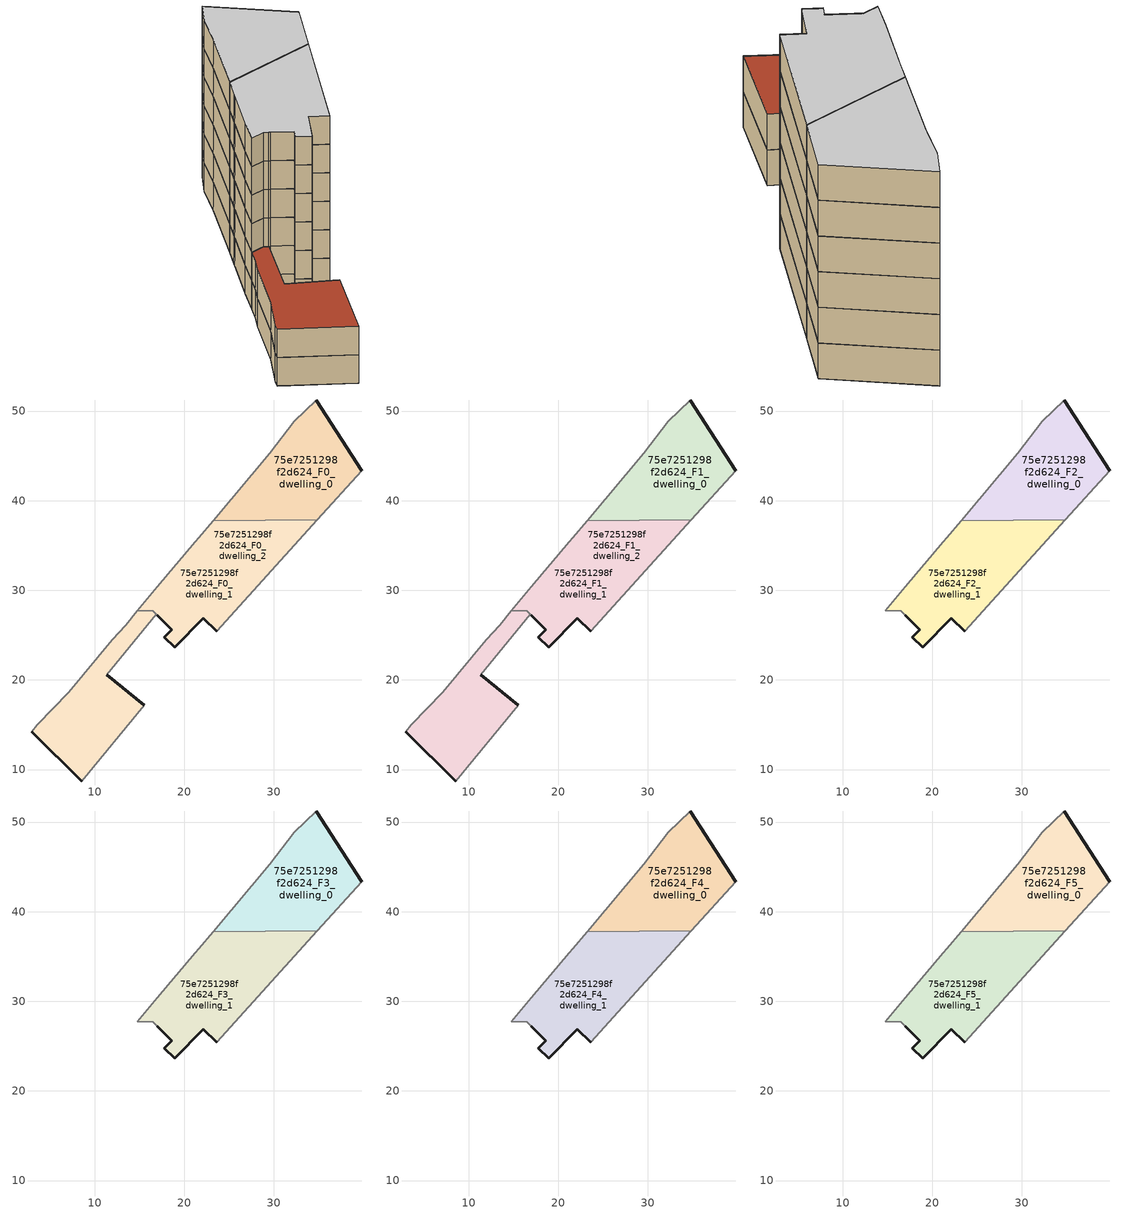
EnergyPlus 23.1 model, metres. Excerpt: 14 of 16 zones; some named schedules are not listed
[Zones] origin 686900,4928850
75e7251298f2d624_F0_dwelling_0
 floor ground (EU_floor_Construction): 34.81,37.85 39.79,43.35 34.72,51.23 32.27,48.86 29.53,45.31 23.21,37.78 z0
 wall outside (EU_wall_Construction): 34.72,51.23 39.79,43.35 z0:3
 wall adiabatic (EU_wall_Construction): 39.79,43.35 34.81,37.85 / 23.21,37.78 29.53,45.31 32.27,48.86 34.72,51.23 z0:3
 wall to 75e7251298f2d624_F0_dwelling_1 (EU_wall_Construction): 34.81,37.85 23.21,37.78 z0:3
75e7251298f2d624_F0_dwelling_1
 floor ground (EU_floor_Construction): 23.6,25.44 34.81,37.85 23.21,37.78 21.6,35.84 21.23,35.4 16.96,30.37 14.76,27.69 16.45,27.7 16.46,27.7 16.85,27.32 16.96,27.22 18.6,25.61 17.76,24.77 18.92,23.62 22.11,26.86 z0; 8.57,8.72 15.51,17.17 11.33,20.59 16.84,27.32 16.46,27.7 14.76,27.69 13.47,26.11 11.95,24.49 7.11,18.65 3.6,15.02 2.97,14.23 z0
 wall outside (EU_wall_Construction): 23.6,25.44 22.11,26.86 18.92,23.62 17.76,24.77 18.6,25.61 16.96,27.22 z0:3
 wall adiabatic (EU_wall_Construction): 34.81,37.85 23.6,25.44 / 16.96,27.22 16.85,27.32 16.46,27.7 14.76,27.69 16.96,30.37 21.23,35.4 21.6,35.84 23.21,37.78 z0:3
75e7251298f2d624_F0_dwelling_2
 floor ground (EU_floor_Construction): 23.6,25.44 34.81,37.85 23.21,37.78 21.6,35.84 21.23,35.4 16.96,30.37 14.76,27.69 16.45,27.7 16.46,27.7 16.85,27.32 16.96,27.22 18.6,25.61 17.76,24.77 18.92,23.62 22.11,26.86 z0; 8.57,8.72 15.51,17.17 11.33,20.59 16.84,27.32 16.46,27.7 14.76,27.69 13.47,26.11 11.95,24.49 7.11,18.65 3.6,15.02 2.97,14.23 z0
 wall outside (EU_wall_Construction): 8.57,8.72 2.97,14.23 / 11.33,20.59 15.51,17.17 z0:3
 wall adiabatic (EU_wall_Construction): 2.97,14.23 3.6,15.02 7.11,18.65 11.95,24.49 13.47,26.11 14.76,27.69 16.45,27.7 16.46,27.7 16.84,27.32 11.33,20.59 / 15.51,17.17 8.57,8.72 z0:3
75e7251298f2d624_F1_dwelling_0
 floor to 75e7251298f2d624_F0_dwelling_0 (EU_floor_Construction): 34.81,37.85 39.79,43.35 34.72,51.23 32.27,48.86 29.53,45.31 23.21,37.78 z3
 wall outside (EU_wall_Construction): 34.72,51.23 39.79,43.35 z3:6
 wall adiabatic (EU_wall_Construction): 39.79,43.35 34.81,37.85 / 23.21,37.78 29.53,45.31 32.27,48.86 34.72,51.23 z3:6
 wall to 75e7251298f2d624_F1_dwelling_1 (EU_wall_Construction): 34.81,37.85 23.21,37.78 z3:6
75e7251298f2d624_F1_dwelling_1
 floor outside (EU_floor_Construction): 23.6,25.44 34.81,37.85 23.21,37.78 21.6,35.84 21.23,35.4 16.96,30.37 14.76,27.69 16.45,27.7 16.46,27.7 16.85,27.32 16.96,27.22 18.6,25.61 17.76,24.77 18.92,23.62 22.11,26.86 z3; 8.57,8.72 15.51,17.17 11.33,20.59 16.84,27.32 16.46,27.7 14.76,27.69 13.47,26.11 11.95,24.49 7.11,18.65 3.6,15.02 2.97,14.23 z3
 wall outside (EU_wall_Construction): 23.6,25.44 22.11,26.86 18.92,23.62 17.76,24.77 18.6,25.61 16.96,27.22 z3:6
 wall adiabatic (EU_wall_Construction): 34.81,37.85 23.6,25.44 / 16.96,27.22 16.85,27.32 16.46,27.7 14.76,27.69 16.96,30.37 21.23,35.4 21.6,35.84 23.21,37.78 z3:6
 roof outside (EU_floor_Construction): 16.84,27.32 11.33,20.59 15.51,17.17 8.57,8.72 2.97,14.23 3.6,15.02 7.11,18.65 11.95,24.49 13.47,26.11 14.76,27.69 16.46,27.7 z6
75e7251298f2d624_F1_dwelling_2
 floor to 75e7251298f2d624_F0_dwelling_2 (EU_floor_Construction): 23.6,25.44 34.81,37.85 23.21,37.78 21.6,35.84 21.23,35.4 16.96,30.37 14.76,27.69 16.45,27.7 16.46,27.7 16.85,27.32 16.96,27.22 18.6,25.61 17.76,24.77 18.92,23.62 22.11,26.86 z3; 8.57,8.72 15.51,17.17 11.33,20.59 16.84,27.32 16.46,27.7 14.76,27.69 13.47,26.11 11.95,24.49 7.11,18.65 3.6,15.02 2.97,14.23 z3
 wall outside (EU_wall_Construction): 8.57,8.72 2.97,14.23 / 11.33,20.59 15.51,17.17 z3:6
 wall adiabatic (EU_wall_Construction): 2.97,14.23 3.6,15.02 7.11,18.65 11.95,24.49 13.47,26.11 14.76,27.69 16.45,27.7 16.46,27.7 16.84,27.32 11.33,20.59 / 15.51,17.17 8.57,8.72 z3:6
 roof outside (EU_roof_Construction): 34.81,37.85 23.6,25.44 22.11,26.86 18.92,23.62 17.76,24.77 18.6,25.61 16.96,27.22 16.85,27.32 16.46,27.7 16.45,27.7 14.76,27.69 16.96,30.37 21.23,35.4 21.6,35.84 23.21,37.78 z6; 16.84,27.32 11.33,20.59 15.51,17.17 8.57,8.72 2.97,14.23 3.6,15.02 7.11,18.65 11.95,24.49 13.47,26.11 14.76,27.69 16.46,27.7 z6
75e7251298f2d624_F2_dwelling_0
 floor to 75e7251298f2d624_F1_dwelling_0 (EU_floor_Construction): 34.81,37.85 39.79,43.35 34.72,51.23 32.27,48.86 29.53,45.31 23.21,37.78 z6
 wall outside (EU_wall_Construction): 34.72,51.23 39.79,43.35 z6:9
 wall adiabatic (EU_wall_Construction): 39.79,43.35 34.81,37.85 / 23.21,37.78 29.53,45.31 32.27,48.86 34.72,51.23 z6:9
 wall to 75e7251298f2d624_F2_dwelling_1 (EU_wall_Construction): 34.81,37.85 23.21,37.78 z6:9
75e7251298f2d624_F2_dwelling_1
 floor to 75e7251298f2d624_F1_dwelling_1 (EU_floor_Construction): 23.6,25.44 34.81,37.85 23.21,37.78 21.6,35.84 21.23,35.4 16.96,30.37 14.76,27.69 16.45,27.7 16.46,27.7 16.85,27.32 16.96,27.22 18.6,25.61 17.76,24.77 18.92,23.62 22.11,26.86 z6
 wall outside (EU_wall_Construction): 23.6,25.44 22.11,26.86 18.92,23.62 17.76,24.77 18.6,25.61 16.96,27.22 z6:9
 wall adiabatic (EU_wall_Construction): 34.81,37.85 23.6,25.44 / 16.96,27.22 16.85,27.32 16.46,27.7 14.76,27.69 16.96,30.37 21.23,35.4 21.6,35.84 23.21,37.78 z6:9
75e7251298f2d624_F3_dwelling_0
 floor to 75e7251298f2d624_F2_dwelling_0 (EU_floor_Construction): 34.81,37.85 39.79,43.35 34.72,51.23 32.27,48.86 29.53,45.31 23.21,37.78 z9
 wall outside (EU_wall_Construction): 34.72,51.23 39.79,43.35 z9:12
 wall adiabatic (EU_wall_Construction): 39.79,43.35 34.81,37.85 / 23.21,37.78 29.53,45.31 32.27,48.86 34.72,51.23 z9:12
 wall to 75e7251298f2d624_F3_dwelling_1 (EU_wall_Construction): 34.81,37.85 23.21,37.78 z9:12
75e7251298f2d624_F3_dwelling_1
 floor to 75e7251298f2d624_F2_dwelling_1 (EU_floor_Construction): 23.6,25.44 34.81,37.85 23.21,37.78 21.6,35.84 21.23,35.4 16.96,30.37 14.76,27.69 16.46,27.7 16.85,27.32 16.96,27.22 18.6,25.61 17.76,24.77 18.92,23.62 22.11,26.86 z9
 wall outside (EU_wall_Construction): 23.6,25.44 22.11,26.86 18.92,23.62 17.76,24.77 18.6,25.61 16.96,27.22 z9:12
 wall adiabatic (EU_wall_Construction): 34.81,37.85 23.6,25.44 / 16.96,27.22 16.85,27.32 16.46,27.7 14.76,27.69 16.96,30.37 21.23,35.4 21.6,35.84 23.21,37.78 z9:12
75e7251298f2d624_F4_dwelling_0
 floor to 75e7251298f2d624_F3_dwelling_0 (EU_floor_Construction): 34.81,37.85 39.79,43.35 34.72,51.23 32.27,48.86 29.53,45.31 23.21,37.78 z12
 wall outside (EU_wall_Construction): 34.72,51.23 39.79,43.35 z12:15
 wall adiabatic (EU_wall_Construction): 39.79,43.35 34.81,37.85 / 23.21,37.78 29.53,45.31 32.27,48.86 34.72,51.23 z12:15
 wall to 75e7251298f2d624_F4_dwelling_1 (EU_wall_Construction): 34.81,37.85 23.21,37.78 z12:15
75e7251298f2d624_F4_dwelling_1
 floor to 75e7251298f2d624_F3_dwelling_1 (EU_floor_Construction): 23.6,25.44 34.81,37.85 23.21,37.78 21.6,35.84 21.23,35.4 16.96,30.37 14.76,27.69 16.46,27.7 16.85,27.32 16.96,27.22 18.6,25.61 17.76,24.77 18.92,23.62 22.11,26.86 z12
 wall outside (EU_wall_Construction): 23.6,25.44 22.11,26.86 18.92,23.62 17.76,24.77 18.6,25.61 16.96,27.22 z12:15
 wall adiabatic (EU_wall_Construction): 34.81,37.85 23.6,25.44 / 16.96,27.22 16.85,27.32 16.46,27.7 14.76,27.69 16.96,30.37 21.23,35.4 21.6,35.84 23.21,37.78 z12:15
75e7251298f2d624_F5_dwelling_0
 floor to 75e7251298f2d624_F4_dwelling_0 (EU_floor_Construction): 34.81,37.85 39.79,43.35 34.72,51.23 32.27,48.86 29.53,45.31 23.21,37.78 z15
 wall outside (EU_wall_Construction): 34.72,51.23 39.79,43.35 z15:18
 wall adiabatic (EU_wall_Construction): 39.79,43.35 34.81,37.85 / 23.21,37.78 29.53,45.31 32.27,48.86 34.72,51.23 z15:18
 wall to 75e7251298f2d624_F5_dwelling_1 (EU_wall_Construction): 34.81,37.85 23.21,37.78 z15:18
 ceiling to 75e7251298f2d624_F6_dwelling_0 (EU_floor_Construction): 34.72,51.23 39.79,43.35 34.81,37.85 23.21,37.78 29.53,45.31 32.27,48.86 z18
75e7251298f2d624_F5_dwelling_1
 floor to 75e7251298f2d624_F4_dwelling_1 (EU_floor_Construction): 23.6,25.44 34.81,37.85 23.21,37.78 21.6,35.84 21.23,35.4 16.96,30.37 14.76,27.69 16.46,27.7 16.85,27.32 16.96,27.22 18.6,25.61 17.76,24.77 18.92,23.62 22.11,26.86 z15
 wall outside (EU_wall_Construction): 23.6,25.44 22.11,26.86 18.92,23.62 17.76,24.77 18.6,25.61 16.96,27.22 z15:18
 wall adiabatic (EU_wall_Construction): 34.81,37.85 23.6,25.44 / 16.96,27.22 16.85,27.32 16.46,27.7 14.76,27.69 16.96,30.37 21.23,35.4 21.6,35.84 23.21,37.78 z15:18
 ceiling to 75e7251298f2d624_F6_dwelling_1 (EU_floor_Construction): 34.81,37.85 23.6,25.44 22.11,26.86 18.92,23.62 17.76,24.77 18.6,25.61 16.96,27.22 16.85,27.32 16.46,27.7 14.76,27.69 16.96,30.37 21.23,35.4 21.6,35.84 23.21,37.78 z18
[Building]
EU S2 Campaign: North Axis=0; Terrain=City; Solar Distribution=FullExterior
[Site:Location]
Bologna: Latitude=44.5; Longitude=11.25; Time Zone=1; Elevation=37
[SizingPeriod:WeatherFileDays]
AnnualSizingPeriod: Begin Month=1; Begin Day of Month=1; End Month=12; End Day of Month=31; Day of Week for Start Day=Monday; Use Weather File Daylight Saving Period=No; Use Weather File Rain and Snow Indicators=No
[MATERIAL]
EU_InternalMass_Material: Roughness=MediumRough; Thickness=0.1; Conductivity=1; Density=1800; Specific Heat=900; Thermal Absorptance=0.9; Solar Absorptance=0.7; Visible Absorptance=0.7
[MATERIAL:NOMASS] Roughness=MediumRough; Thermal Absorptance=0.9; Solar Absorptance=0.7; Visible Absorptance=0.7
Name | Thermal Resistance
EU_wall_NoMass | 0.905828
EU_roof_NoMass | 0.37593
EU_floor_NoMass | 0.67114
[CONSTRUCTION]
EU_wall_Construction: EU_wall_NoMass
EU_roof_Construction: EU_roof_NoMass
EU_floor_Construction: EU_floor_NoMass
EU_InternalMass_Construction: EU_InternalMass_Material
[ZONE] Type=1; Multiplier=1; Ceiling Height=autocalculate; Floor Area=autocalculate; Part of Total Floor Area=Yes
Name | Volume
75e7251298f2d624_F0_dwelling_0 | 339.461
75e7251298f2d624_F1_dwelling_0; 75e7251298f2d624_F2_dwelling_0; 75e7251298f2d624_F3_dwelling_0; 75e7251298f2d624_F4_dwelling_0; 75e7251298f2d624_F5_dwelling_0 | 339.46
75e7251298f2d624_F0_dwelling_1; 75e7251298f2d624_F1_dwelling_1; 75e7251298f2d624_F0_dwelling_2; 75e7251298f2d624_F1_dwelling_2 | 678.929
75e7251298f2d624_F2_dwelling_1; 75e7251298f2d624_F3_dwelling_1; 75e7251298f2d624_F4_dwelling_1; 75e7251298f2d624_F5_dwelling_1 | 390.253
[INTERNALMASS] Construction=EU_InternalMass_Construction
Name | Zone or ZoneList | Surface Area
75e7251298f2d624_F0_dwelling_0_EU_InternalMass | 75e7251298f2d624_F0_dwelling_0 | 113.153
75e7251298f2d624_F0_dwelling_1_EU_InternalMass | 75e7251298f2d624_F0_dwelling_1 | 130.087
75e7251298f2d624_F0_dwelling_2_EU_InternalMass | 75e7251298f2d624_F0_dwelling_2 | 96.2271
75e7251298f2d624_F1_dwelling_0_EU_InternalMass | 75e7251298f2d624_F1_dwelling_0 | 113.153
75e7251298f2d624_F1_dwelling_1_EU_InternalMass | 75e7251298f2d624_F1_dwelling_1 | 130.087
75e7251298f2d624_F1_dwelling_2_EU_InternalMass | 75e7251298f2d624_F1_dwelling_2 | 96.2271
75e7251298f2d624_F2_dwelling_0_EU_InternalMass | 75e7251298f2d624_F2_dwelling_0 | 169.728
75e7251298f2d624_F2_dwelling_1_EU_InternalMass | 75e7251298f2d624_F2_dwelling_1 | 169.733
75e7251298f2d624_F3_dwelling_0_EU_InternalMass | 75e7251298f2d624_F3_dwelling_0 | 169.728
75e7251298f2d624_F3_dwelling_1_EU_InternalMass | 75e7251298f2d624_F3_dwelling_1 | 169.733
75e7251298f2d624_F4_dwelling_0_EU_InternalMass | 75e7251298f2d624_F4_dwelling_0 | 169.728
75e7251298f2d624_F4_dwelling_1_EU_InternalMass | 75e7251298f2d624_F4_dwelling_1 | 169.733
75e7251298f2d624_F5_dwelling_0_EU_InternalMass | 75e7251298f2d624_F5_dwelling_0 | 169.728
75e7251298f2d624_F5_dwelling_1_EU_InternalMass | 75e7251298f2d624_F5_dwelling_1 | 169.733
[OTHEREQUIPMENT] Fuel Type=Electricity; Design Level Calculation Method=Watts/Area; Power per Zone Floor Area=1; Fraction Latent=0; Fraction Radiant=0; Fraction Lost=0; Carbon Dioxide Generation Rate=0; EndUse Subcategory=EU_Step8_InternalGains
Name | Zone or ZoneList or Space or SpaceList | Schedule
EU_Step8_InternalGain_75e7251298f2d624_F0_dwelling_0_f000 | 75e7251298f2d624_F0_dwelling_0 | EU_Step8_GainSchedule_75e7251298f2d624_F0_dwelling_0_f000
EU_Step8_InternalGain_75e7251298f2d624_F0_dwelling_1_f000 | 75e7251298f2d624_F0_dwelling_1 | EU_Step8_GainSchedule_75e7251298f2d624_F0_dwelling_1_f000
EU_Step8_InternalGain_75e7251298f2d624_F0_dwelling_2_f000 | 75e7251298f2d624_F0_dwelling_2 | EU_Step8_GainSchedule_75e7251298f2d624_F0_dwelling_2_f000
EU_Step8_InternalGain_75e7251298f2d624_F1_dwelling_0_f000 | 75e7251298f2d624_F1_dwelling_0 | EU_Step8_GainSchedule_75e7251298f2d624_F1_dwelling_0_f000
EU_Step8_InternalGain_75e7251298f2d624_F1_dwelling_1_f000 | 75e7251298f2d624_F1_dwelling_1 | EU_Step8_GainSchedule_75e7251298f2d624_F1_dwelling_1_f000
EU_Step8_InternalGain_75e7251298f2d624_F1_dwelling_2_f000 | 75e7251298f2d624_F1_dwelling_2 | EU_Step8_GainSchedule_75e7251298f2d624_F1_dwelling_2_f000
EU_Step8_InternalGain_75e7251298f2d624_F2_dwelling_0_f000 | 75e7251298f2d624_F2_dwelling_0 | EU_Step8_GainSchedule_75e7251298f2d624_F2_dwelling_0_f000
EU_Step8_InternalGain_75e7251298f2d624_F2_dwelling_1_f000 | 75e7251298f2d624_F2_dwelling_1 | EU_Step8_GainSchedule_75e7251298f2d624_F2_dwelling_1_f000
EU_Step8_InternalGain_75e7251298f2d624_F3_dwelling_0_f000 | 75e7251298f2d624_F3_dwelling_0 | EU_Step8_GainSchedule_75e7251298f2d624_F3_dwelling_0_f000
EU_Step8_InternalGain_75e7251298f2d624_F3_dwelling_1_f000 | 75e7251298f2d624_F3_dwelling_1 | EU_Step8_GainSchedule_75e7251298f2d624_F3_dwelling_1_f000
EU_Step8_InternalGain_75e7251298f2d624_F4_dwelling_0_f000 | 75e7251298f2d624_F4_dwelling_0 | EU_Step8_GainSchedule_75e7251298f2d624_F4_dwelling_0_f000
EU_Step8_InternalGain_75e7251298f2d624_F4_dwelling_1_f000 | 75e7251298f2d624_F4_dwelling_1 | EU_Step8_GainSchedule_75e7251298f2d624_F4_dwelling_1_f000
EU_Step8_InternalGain_75e7251298f2d624_F5_dwelling_0_f000 | 75e7251298f2d624_F5_dwelling_0 | EU_Step8_GainSchedule_75e7251298f2d624_F5_dwelling_0_f000
EU_Step8_InternalGain_75e7251298f2d624_F5_dwelling_1_f000 | 75e7251298f2d624_F5_dwelling_1 | EU_Step8_GainSchedule_75e7251298f2d624_F5_dwelling_1_f000
[ZONEVENTILATION:DESIGNFLOWRATE] Schedule=EU_AlwaysOn; Design Flow Rate Calculation Method=AirChanges/Hour; Air Changes per Hour=0.73129; Ventilation Type=Natural; Fan Pressure Rise=0; Fan Total Efficiency=1; Constant Term Coefficient=1; Temperature Term Coefficient=0; Velocity Term Coefficient=0; Velocity Squared Term Coefficient=0; Minimum Indoor Temperature=-100; Maximum Indoor Temperature=100; Delta Temperature=-100; Minimum Outdoor Temperature=-100; Maximum Outdoor Temperature=100; Maximum Wind Speed=40
Name | Zone or ZoneList or Space or SpaceList
EU_ConstantAir_75e7251298f2d624_F0_dwelling_0 | 75e7251298f2d624_F0_dwelling_0
EU_ConstantAir_75e7251298f2d624_F0_dwelling_1 | 75e7251298f2d624_F0_dwelling_1
EU_ConstantAir_75e7251298f2d624_F0_dwelling_2 | 75e7251298f2d624_F0_dwelling_2
EU_ConstantAir_75e7251298f2d624_F1_dwelling_0 | 75e7251298f2d624_F1_dwelling_0
EU_ConstantAir_75e7251298f2d624_F1_dwelling_1 | 75e7251298f2d624_F1_dwelling_1
EU_ConstantAir_75e7251298f2d624_F1_dwelling_2 | 75e7251298f2d624_F1_dwelling_2
EU_ConstantAir_75e7251298f2d624_F2_dwelling_0 | 75e7251298f2d624_F2_dwelling_0
EU_ConstantAir_75e7251298f2d624_F2_dwelling_1 | 75e7251298f2d624_F2_dwelling_1
EU_ConstantAir_75e7251298f2d624_F3_dwelling_0 | 75e7251298f2d624_F3_dwelling_0
EU_ConstantAir_75e7251298f2d624_F3_dwelling_1 | 75e7251298f2d624_F3_dwelling_1
EU_ConstantAir_75e7251298f2d624_F4_dwelling_0 | 75e7251298f2d624_F4_dwelling_0
EU_ConstantAir_75e7251298f2d624_F4_dwelling_1 | 75e7251298f2d624_F4_dwelling_1
EU_ConstantAir_75e7251298f2d624_F5_dwelling_0 | 75e7251298f2d624_F5_dwelling_0
EU_ConstantAir_75e7251298f2d624_F5_dwelling_1 | 75e7251298f2d624_F5_dwelling_1
[HVACTEMPLATE:THERMOSTAT] Constant Heating Setpoint=20; Constant Cooling Setpoint=50
EU_HeatOnly_75e7251298f2d624_F0_dwelling_0; EU_HeatOnly_75e7251298f2d624_F0_dwelling_1; EU_HeatOnly_75e7251298f2d624_F0_dwelling_2; EU_HeatOnly_75e7251298f2d624_F1_dwelling_0; EU_HeatOnly_75e7251298f2d624_F1_dwelling_1; EU_HeatOnly_75e7251298f2d624_F1_dwelling_2; EU_HeatOnly_75e7251298f2d624_F2_dwelling_0; EU_HeatOnly_75e7251298f2d624_F2_dwelling_1; EU_HeatOnly_75e7251298f2d624_F3_dwelling_0; EU_HeatOnly_75e7251298f2d624_F3_dwelling_1; EU_HeatOnly_75e7251298f2d624_F4_dwelling_0; EU_HeatOnly_75e7251298f2d624_F4_dwelling_1; EU_HeatOnly_75e7251298f2d624_F5_dwelling_0; EU_HeatOnly_75e7251298f2d624_F5_dwelling_1; EU_HeatOnly_75e7251298f2d624_F6_dwelling_0; EU_HeatOnly_75e7251298f2d624_F6_dwelling_1
[HVACTEMPLATE:ZONE:IDEALLOADSAIRSYSTEM] System Availability Schedule=EU_AlwaysOn; Maximum Heating Supply Air Temperature=50; Minimum Cooling Supply Air Temperature=13; Maximum Heating Supply Air Humidity Ratio=0.0156; Minimum Cooling Supply Air Humidity Ratio=0.0077; Heating Limit=NoLimit; Cooling Limit=NoLimit; Heating Availability Schedule=EU_AlwaysOn; Cooling Availability Schedule=EU_CoolingOff; Dehumidification Control Type=ConstantSensibleHeatRatio; Cooling Sensible Heat Ratio=0.7; Dehumidification Setpoint=60; Humidification Control Type=None; Humidification Setpoint=30; Outdoor Air Method=None; Outdoor Air Flow Rate per Person=0.00944; Outdoor Air Flow Rate per Zone Floor Area=0; Outdoor Air Flow Rate per Zone=0; Demand Controlled Ventilation Type=None; Outdoor Air Economizer Type=NoEconomizer; Heat Recovery Type=None; Sensible Heat Recovery Effectiveness=0.7; Latent Heat Recovery Effectiveness=0.65
Name | Template Thermostat
75e7251298f2d624_F0_dwelling_0 | EU_HeatOnly_75e7251298f2d624_F0_dwelling_0
75e7251298f2d624_F0_dwelling_1 | EU_HeatOnly_75e7251298f2d624_F0_dwelling_1
75e7251298f2d624_F0_dwelling_2 | EU_HeatOnly_75e7251298f2d624_F0_dwelling_2
75e7251298f2d624_F1_dwelling_0 | EU_HeatOnly_75e7251298f2d624_F1_dwelling_0
75e7251298f2d624_F1_dwelling_1 | EU_HeatOnly_75e7251298f2d624_F1_dwelling_1
75e7251298f2d624_F1_dwelling_2 | EU_HeatOnly_75e7251298f2d624_F1_dwelling_2
75e7251298f2d624_F2_dwelling_0 | EU_HeatOnly_75e7251298f2d624_F2_dwelling_0
75e7251298f2d624_F2_dwelling_1 | EU_HeatOnly_75e7251298f2d624_F2_dwelling_1
75e7251298f2d624_F3_dwelling_0 | EU_HeatOnly_75e7251298f2d624_F3_dwelling_0
75e7251298f2d624_F3_dwelling_1 | EU_HeatOnly_75e7251298f2d624_F3_dwelling_1
